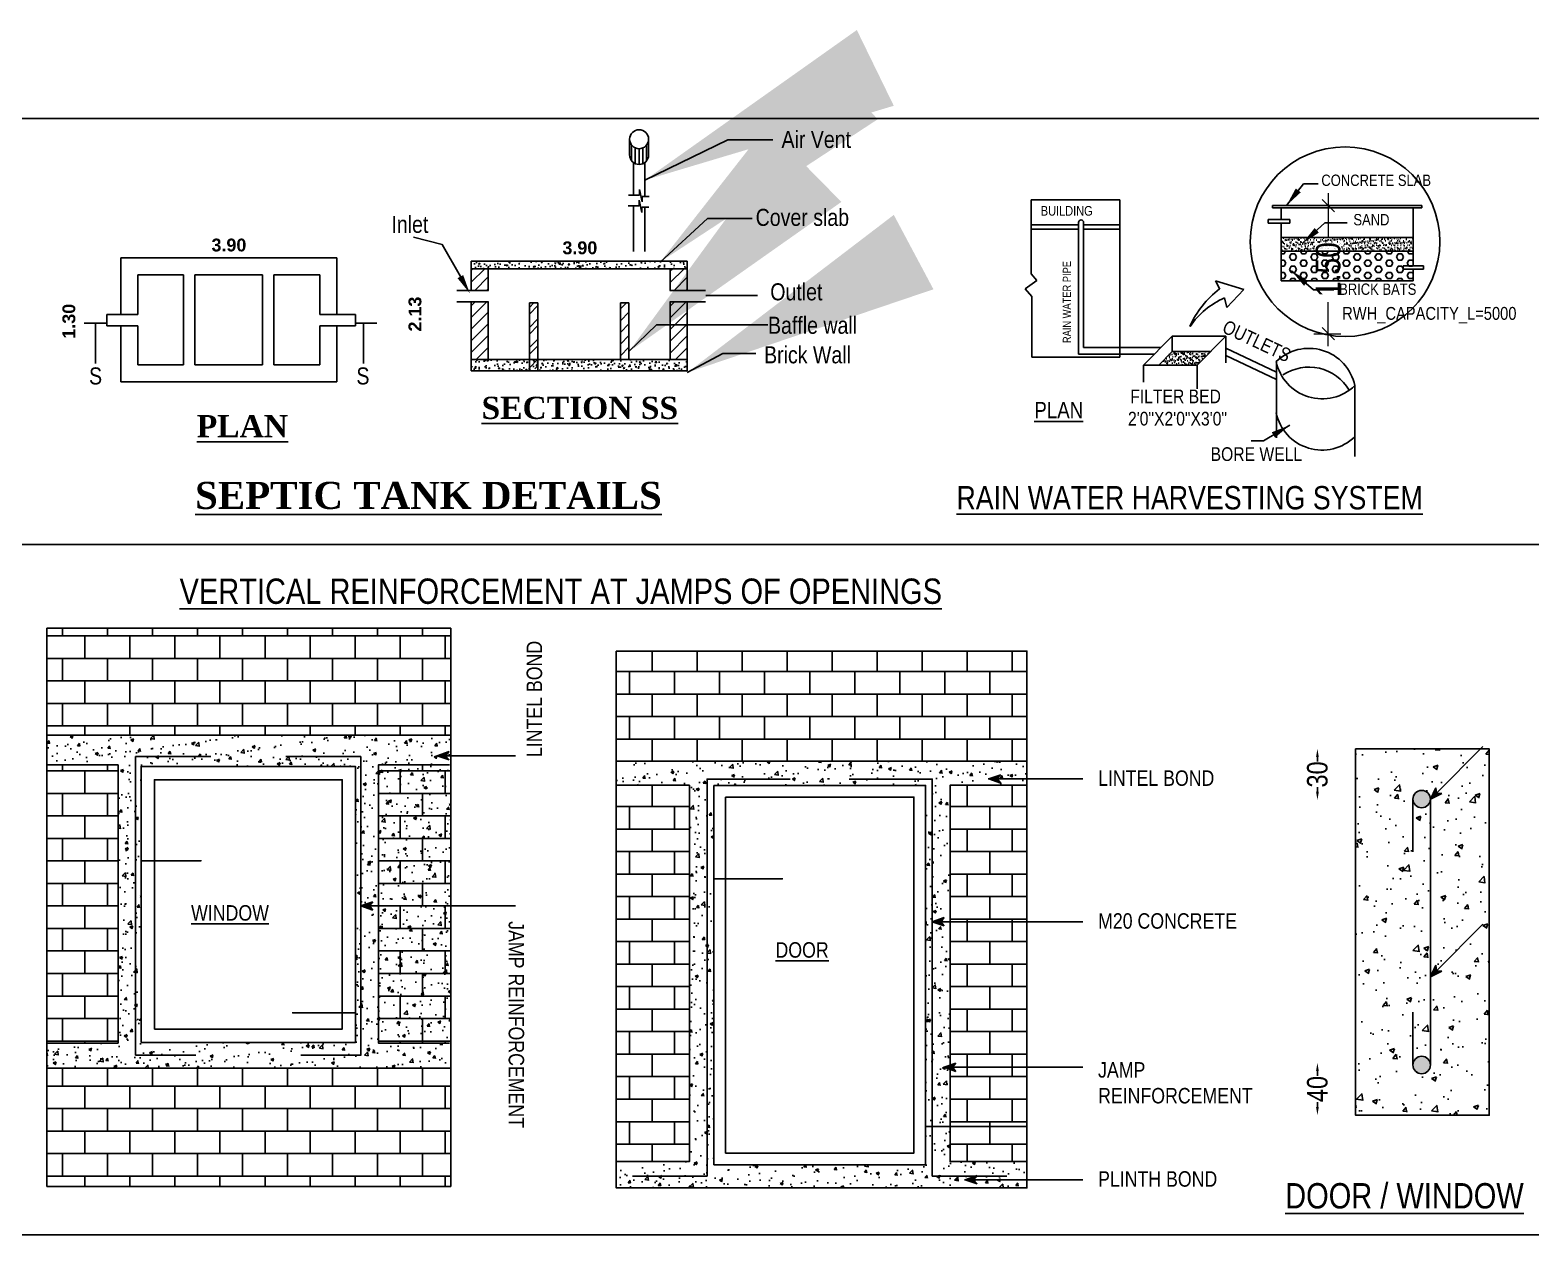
# Model space of a CAD drawing. Header units: metres. Extents: x 2865 to 2957, y -495 to -392.
# Drawn here: x 2927.67 to 2945.23, y -495.18 to -481.08 of the extents above; entities that cross this region are included whole.
import ezdxf

# ---------------------------------------------------------------- set-up
doc = ezdxf.new("R2010")
doc.units = ezdxf.units.M
doc.header["$LTSCALE"] = 12.7
doc.layers.get('Defpoints').update_dxf_attribs({"color": 140})
doc.layers.add('extra', color=7, linetype='Continuous')
doc.layers.add('RWH', color=7, linetype='Continuous')
doc.styles.add('Annotative', font='ARIALN.TTF')
doc.styles.add('Arial-Bold', font='arialbd.ttf')
doc.styles.get("Standard").update_dxf_attribs({"font": 'ARIALN.TTF'})
doc.dimstyles.new('BLD OUTER', dxfattribs={"dimscale": 0.096, "dimtxt": 3, "dimasz": 1.5, "dimexe": 1.524, "dimexo": 3.96875, "dimgap": 0.889, "dimtad": 0, "dimzin": 0, "dimdsep": 46, "dimtxsty": 'Annotative', "dimblk": 'OBLIQUE', "dimcen": 0, "dimdle": 1.5, "dimclrd": 256, "dimadec": 0, "dimazin": 0, "dimtfac": 1, "dimtofl": 0, "dimtmove": 0, "dimatfit": 3, "dimldrblk": 'OPEN', "dimfxl": 0, "dimtolj": 1, "dimtzin": 0, "dimlwd": 18, "dimlwe": 18, "dimarcsym": 0})
doc.dimstyles.new('Copy(3) of Standard', dxfattribs={"dimscale": 4, "dimtxt": 0.15, "dimasz": 0.18, "dimexe": 0.18, "dimexo": 0.0625, "dimgap": 0.09, "dimtad": 0, "dimdec": 1, "dimzin": 0, "dimdsep": 46, "dimtxsty": 'Arial-Bold', "dimcen": 0.09, "dimse1": 1, "dimse2": 1, "dimsd1": 1, "dimsd2": 1, "dimadec": 0, "dimazin": 0, "dimtfac": 1, "dimtdec": 1, "dimtofl": 0, "dimtmove": 0, "dimatfit": 3, "dimfxl": 0, "dimtolj": 1, "dimtzin": 0, "dimarcsym": 0})
doc.dimstyles.new('met', dxfattribs={"dimtxt": 9, "dimasz": 3, "dimexe": 3, "dimexo": 9, "dimgap": 9, "dimtad": 1, "dimdec": 0, "dimzin": 0, "dimdsep": 46, "dimlunit": 4, "dimtxsty": 'Standard', "dimblk": 'ARCHTICK', "dimcen": 0.09, "dimdle": 3, "dimclrd": 7, "dimadec": 0, "dimazin": 0, "dimtfac": 1, "dimtdec": 0, "dimtix": 1, "dimtofl": 0, "dimtmove": 0, "dimatfit": 2, "dimfxl": 0, "dimtolj": 1, "dimtzin": 0, "dimlwd": -1, "dimarcsym": 0})
doc.dimstyles.new('SITE INN', dxfattribs={"dimscale": 96, "dimtxt": 0.0025, "dimasz": 0.001, "dimexe": 0.06, "dimexo": 0.15, "dimgap": 0.0001, "dimtad": 0, "dimlfac": 2, "dimzin": 0, "dimdsep": 46, "dimtxsty": 'Standard', "dimcen": 0, "dimse1": 1, "dimse2": 1, "dimclrd": 31, "dimadec": 0, "dimazin": 0, "dimtfac": 1, "dimtofl": 0, "dimtmove": 0, "dimatfit": 3, "dimfxl": 0, "dimtolj": 1, "dimtzin": 0, "dimlwd": -1, "dimarcsym": 0})
doc.dimstyles.get("Standard").update_dxf_attribs({"dimscale": 0.001, "dimtxt": 4.572, "dimasz": 4.572, "dimexe": 4.572, "dimexo": 1.5875, "dimgap": 2.286, "dimtad": 0, "dimtih": 1, "dimtoh": 1, "dimdec": 4, "dimzin": 0, "dimdsep": 46, "dimtxsty": 'Standard', "dimcen": 2.286, "dimadec": 0, "dimazin": 0, "dimtfac": 1, "dimtdec": 4, "dimtofl": 0, "dimtmove": 0, "dimatfit": 3, "dimfxl": 0, "dimtolj": 1, "dimtzin": 0, "dimarcsym": 0})
doc.dimstyles.new('tmc', dxfattribs={"dimscale": 0.001, "dimtxt": 7.112, "dimasz": 3.81, "dimexe": 4.572, "dimexo": 15.24, "dimgap": 1.27, "dimtad": 1, "dimtoh": 1, "dimzin": 0, "dimdsep": 46, "dimtxsty": 'Annotative', "dimblk": 'OBLIQUE', "dimcen": 2.286, "dimdle": 2.032, "dimadec": 0, "dimazin": 0, "dimtfac": 1, "dimtofl": 0, "dimtmove": 0, "dimatfit": 3, "dimldrblk": 'ARCHTICK', "dimfxl": 0, "dimtolj": 1, "dimtzin": 0, "dimarcsym": 0})

# ---------------------------------------------------------------- blocks, each defined once
blk = doc.blocks.new('*D33')
at = {"color": 31, "ltscale": 100}
for p, q in [((2942.733, -489.591), (2942.733, -489.644)), ((2942.733, -489.997), (2942.733, -489.944))]:
    blk.add_line(p, q, dxfattribs=at)
for points in [[(2942.717, -489.591), (2942.749, -489.591), (2942.733, -489.495)], [(2942.717, -489.997), (2942.749, -489.997), (2942.733, -490.093)]]:
    blk.add_solid(points, dxfattribs=at)
at = {"layer": 'Defpoints', "color": 0, "ltscale": 100}
for p in [(2943.107, -489.495), (2942.733, -490.093), (2943.107, -490.093)]:
    blk.add_point(p, dxfattribs=at)
at = {"color": 0, "ltscale": 100, "insert": (2942.733, -489.794), "char_height": 0.24, "attachment_point": 5, "rotation": 90}
blk.add_mtext('\\A1;30', dxfattribs=at)
blk = doc.blocks.new('*D34')
at = {"color": 31, "ltscale": 100}
for p, q in [((2942.733, -493.265), (2942.733, -493.321)), ((2942.733, -493.686), (2942.733, -493.63))]:
    blk.add_line(p, q, dxfattribs=at)
for points in [[(2942.717, -493.265), (2942.749, -493.265), (2942.733, -493.169)], [(2942.717, -493.686), (2942.749, -493.686), (2942.733, -493.782)]]:
    blk.add_solid(points, dxfattribs=at)
at = {"layer": 'Defpoints', "color": 0, "ltscale": 100}
for p in [(2942.733, -493.169), (2943.107, -493.169), (2943.107, -493.782)]:
    blk.add_point(p, dxfattribs=at)
at = {"color": 0, "ltscale": 100, "insert": (2942.733, -493.475), "char_height": 0.24, "attachment_point": 5, "rotation": 90}
blk.add_mtext('\\A1;40', dxfattribs=at)
blk = doc.blocks.new('_Oblique')
at = {"color": 0, "linetype": 'ByBlock', "lineweight": -2}
blk.add_line((-0.5, -0.5), (0.5, 0.5), dxfattribs=at)
blk = doc.blocks.new('*D35')
at = {"color": 0, "lineweight": -2}
for p, q in [((2938.155, -493.912), (2939.337, -493.912)), ((2938.157, -493.904), (2938.157, -493.917)), ((2939.335, -493.904), (2939.335, -493.917))]:
    blk.add_line(p, q, dxfattribs=at)
at = {"layer": 'Defpoints', "color": 0}
for p in [(2938.157, -493.556), (2939.335, -493.556), (2939.335, -493.912)]:
    blk.add_point(p, dxfattribs=at)
at = {"color": 0, "lineweight": -2, "xscale": 0.00381, "yscale": 0.00381, "zscale": 0.00381, "rotation": 180}
blk.add_blockref('_Oblique', (2938.157, -493.912), dxfattribs=at)
at = {"color": 0, "lineweight": -2, "xscale": 0.00381, "yscale": 0.00381, "zscale": 0.00381}
blk.add_blockref('_Oblique', (2939.335, -493.912), dxfattribs=at)
at = {"color": 0, "insert": (2938.746, -493.907), "char_height": 0.00711, "attachment_point": 5, "style": 'Annotative'}
blk.add_mtext('\\A1;300', dxfattribs=at)
blk = doc.blocks.new('_ArchTick')
at = {"color": 0, "linetype": 'ByBlock', "const_width": 0.15}
blk.add_lwpolyline([(-0.5, -0.5), (0.5, 0.5)], dxfattribs=at)
blk = doc.blocks.new('*D36')
at = {"color": 0, "lineweight": -2}
for p, q in [((2935.671, -491.015), (2936.476, -491.015)), ((2935.674, -491.007), (2935.674, -491.019)), ((2936.474, -491.007), (2936.474, -491.019))]:
    blk.add_line(p, q, dxfattribs=at)
at = {"layer": 'Defpoints', "color": 0}
for p in [(2935.674, -490.679), (2936.474, -490.679), (2936.474, -491.015)]:
    blk.add_point(p, dxfattribs=at)
at = {"color": 0, "lineweight": -2, "xscale": 0.00381, "yscale": 0.00381, "zscale": 0.00381, "rotation": 180}
blk.add_blockref('_Oblique', (2935.674, -491.015), dxfattribs=at)
at = {"color": 0, "lineweight": -2, "xscale": 0.00381, "yscale": 0.00381, "zscale": 0.00381}
blk.add_blockref('_Oblique', (2936.474, -491.015), dxfattribs=at)
at = {"color": 0, "insert": (2936.074, -491.01), "char_height": 0.00711, "attachment_point": 5, "style": 'Annotative'}
blk.add_mtext('\\A1;300', dxfattribs=at)
blk = doc.blocks.new('*D37')
at = {"color": 0, "lineweight": -2}
for p, q in [((2928.972, -490.805), (2929.674, -490.805)), ((2928.974, -490.798), (2928.974, -490.81)), ((2929.672, -490.798), (2929.672, -490.81))]:
    blk.add_line(p, q, dxfattribs=at)
at = {"layer": 'Defpoints', "color": 0}
for p in [(2928.974, -490.46), (2929.672, -490.46), (2929.672, -490.805)]:
    blk.add_point(p, dxfattribs=at)
at = {"color": 0, "lineweight": -2, "xscale": 0.00381, "yscale": 0.00381, "zscale": 0.00381, "rotation": 180}
blk.add_blockref('_Oblique', (2928.974, -490.805), dxfattribs=at)
at = {"color": 0, "lineweight": -2, "xscale": 0.00381, "yscale": 0.00381, "zscale": 0.00381}
blk.add_blockref('_Oblique', (2929.672, -490.805), dxfattribs=at)
at = {"color": 0, "insert": (2929.323, -490.801), "char_height": 0.00711, "attachment_point": 5, "style": 'Annotative'}
blk.add_mtext('\\A1;300', dxfattribs=at)
blk = doc.blocks.new('*D38')
at = {"color": 0, "lineweight": -2}
for p, q in [((2931.483, -492.584), (2930.745, -492.584)), ((2930.747, -492.577), (2930.747, -492.589)), ((2931.481, -492.577), (2931.481, -492.589))]:
    blk.add_line(p, q, dxfattribs=at)
at = {"layer": 'Defpoints', "color": 0}
for p in [(2930.747, -492.27), (2931.481, -492.27), (2930.747, -492.584)]:
    blk.add_point(p, dxfattribs=at)
at = {"color": 0, "lineweight": -2, "xscale": 0.00381, "yscale": 0.00381, "zscale": 0.00381, "rotation": 180}
blk.add_blockref('_Oblique', (2930.747, -492.584), dxfattribs=at)
at = {"color": 0, "lineweight": -2, "xscale": 0.00381, "yscale": 0.00381, "zscale": 0.00381}
blk.add_blockref('_Oblique', (2931.481, -492.584), dxfattribs=at)
at = {"color": 0, "insert": (2931.114, -492.58), "char_height": 0.00711, "attachment_point": 5, "style": 'Annotative'}
blk.add_mtext('\\A1;300', dxfattribs=at)
blk = doc.blocks.new('*D23')
at = {"layer": 'Defpoints', "color": 0, "ltscale": 0.5}
for p in [(2932.63, -483.877), (2932.178, -484.938), (2932.63, -484.938)]:
    blk.add_point(p, dxfattribs=at)
at = {"layer": 'extra', "color": 0, "ltscale": 0.5, "insert": (2932.178, -484.407), "char_height": 0.15, "attachment_point": 5, "rotation": 90, "style": 'Arial-Bold'}
blk.add_mtext('\\A1;2.13', dxfattribs=at)
blk = doc.blocks.new('*D24')
at = {"layer": 'Defpoints', "color": 0, "ltscale": 0.5}
for p in [(2935.163, -483.633), (2933.034, -483.737), (2935.163, -483.797)]:
    blk.add_point(p, dxfattribs=at)
at = {"layer": 'extra', "color": 0, "ltscale": 0.5, "insert": (2934.106, -483.633), "char_height": 0.15, "attachment_point": 5, "style": 'Arial-Bold'}
blk.add_mtext('\\A1;3.90', dxfattribs=at)
blk = doc.blocks.new('*D25')
at = {"layer": 'Defpoints', "color": 0, "ltscale": 0.5}
for p in [(2928.942, -483.747), (2928.13, -485.2), (2928.942, -485.2)]:
    blk.add_point(p, dxfattribs=at)
at = {"layer": 'extra', "color": 0, "ltscale": 0.5, "insert": (2928.13, -484.491), "char_height": 0.15, "attachment_point": 5, "rotation": 90, "style": 'Arial-Bold'}
blk.add_mtext('\\A1;1.30', dxfattribs=at)
blk = doc.blocks.new('*D26')
at = {"layer": 'Defpoints', "color": 0, "ltscale": 0.5}
for p in [(2931.265, -483.6), (2928.737, -484.121), (2931.265, -484.121)]:
    blk.add_point(p, dxfattribs=at)
at = {"layer": 'extra', "color": 0, "ltscale": 0.5, "insert": (2930.001, -483.6), "char_height": 0.15, "attachment_point": 5, "style": 'Arial-Bold'}
blk.add_mtext('\\A1;3.90', dxfattribs=at)
blk = doc.blocks.new('*D85')
at = {"layer": 'Defpoints', "color": 0}
for p in [(2942.31, -483.137), (2942.31, -484.637), (2942.86, -484.637)]:
    blk.add_point(p, dxfattribs=at)
at = {"layer": 'RWH', "color": 0, "lineweight": 18}
for p, q in [((2942.691, -483.137), (2943.006, -483.137)), ((2942.691, -484.637), (2943.006, -484.637))]:
    blk.add_line(p, q, dxfattribs=at)
at = {"layer": 'RWH', "lineweight": 18}
for p, q in [((2942.86, -482.993), (2942.86, -483.507)), ((2942.86, -484.781), (2942.86, -484.268))]:
    blk.add_line(p, q, dxfattribs=at)
at = {"layer": 'RWH', "lineweight": 18, "xscale": 0.144, "yscale": 0.144, "zscale": 0.144}
for p, rotation in [((2942.86, -483.137), 90), ((2942.86, -484.637), 270)]:
    blk.add_blockref('_Oblique', p, dxfattribs=dict(at, rotation=rotation))
at = {"layer": 'RWH', "color": 0, "insert": (2942.86, -483.887), "char_height": 0.288, "attachment_point": 5, "rotation": 90, "style": 'Annotative'}
blk.add_mtext('\\A1;1.50', dxfattribs=at)
blk = doc.blocks.new('_Open')
at = {"color": 0, "linetype": 'ByBlock', "lineweight": -2}
for p, q in [((-1, 0.17), (0, 0)), ((-1, -0.17), (0, 0)), ((0, 0), (-1, 0))]:
    blk.add_line(p, q, dxfattribs=at)
blk = doc.blocks.new('A$C25293021')
h = blk.add_hatch()
h.set_pattern_fill('AR-SAND', scale=0.338084, style=0)
h.set_pattern_definition([(37.5, (-4.34407, 0.47536), (-0.021297, 0.651428), [0, -0.513887, 0, -0.574742, 0, -0.549386]), (7.5, (-4.3441, 0.4754), (0.59833, 0.95412), [0, -0.277229, 0, -0.463175, 0, -0.177494]), (327.5, (-4.7599, 0.47536), (1.05284, 0.001913), [0, -0.169042, 0, -0.60855, 0, -0.794497]), (317.5, (-4.7599, 0.4754), (1.01632, 0.29673), [0, -0.08452, 0, -0.39894, 0, -0.456413])])
h.paths.add_polyline_path([(5.508, 3.194), (5.508, 3.356), (3.944, 3.356), (3.944, 3.194)])
h = blk.add_hatch()
h.set_pattern_fill('AR-SAND', scale=0.027047, style=0)
h.set_pattern_definition([(37.5, (-4.34407, 0.47536), (-0.00170376, 0.05211422), [0, -0.04111098, 0, -0.04597939, 0, -0.04395089]), (7.5, (-4.34407, 0.47536), (0.0478666, 0.07632974), [0, -0.0221783, 0, -0.03705398, 0, -0.01419952]), (327.5, (-4.377337, 0.47536), (0.08422726, 0.00015306), [0, -0.01352335, 0, -0.04868406, 0, -0.06355974]), (317.5, (-4.37734, 0.47536), (0.0813058, 0.02373823), [0, -0.00676167, 0, -0.0319151, 0, -0.03651304])])
h.paths.add_polyline_path([(3.944, 3.356), (3.944, 3.194), (5.508, 3.194), (5.508, 3.356)])
h = blk.add_hatch()
h.set_pattern_fill('HEX', scale=0.338084, style=0)
h.set_pattern_definition([(0, (-4.34407, 0.47536), (0, 0.0731973), [0.0422605, -0.0845209]), (120, (-4.34407, 0.47536), (-0.0633907, -0.03659864), [0.0422605, -0.0845209]), (60, (-4.30181, 0.47536), (-0.0633907, 0.03659864), [0.0422605, -0.0845209])])
h.paths.add_polyline_path([(3.944, 3.194), (3.944, 2.845), (5.508, 2.845), (5.508, 3.194)])
h = blk.add_hatch()
h.set_pattern_fill('AR-SAND', scale=0.027047, style=0)
h.set_pattern_definition([(37.5, (-4.637474, 0.310906), (-0.00170376, 0.05211422), [0, -0.04111098, 0, -0.0459794, 0, -0.04395089]), (7.5, (-4.637474, 0.310906), (0.0478666, 0.07632974), [0, -0.0221783, 0, -0.03705398, 0, -0.01419952]), (327.5, (-4.67074, 0.310906), (0.08422726, 0.00015306), [0, -0.01352335, 0, -0.04868406, 0, -0.06355974]), (317.5, (-4.67074, 0.310906), (0.0813058, 0.0237382), [0, -0.00676167, 0, -0.0319151, 0, -0.03651304])])
h.paths.add_polyline_path([(2.653, 2.008), (2.495, 1.843), (2.946, 1.843), (3.109, 2.008)])
at = {"color": 7}
for p, q in [((0.979, 3.804), (0.979, 2.927)), ((0.979, 3.804), (2.031, 3.804)), ((2.031, 1.94), (2.031, 3.804)), ((3.944, 3.736), (3.841, 3.736)), ((3.841, 3.736), (3.841, 3.711)), ((3.944, 3.736), (5.508, 3.736)), ((5.508, 3.736), (5.611, 3.736)), ((5.611, 3.736), (5.611, 3.711)), ((3.944, 3.571), (3.79, 3.571)), ((3.79, 3.571), (3.79, 3.528)), ((3.841, 3.711), (5.611, 3.711)), ((3.944, 3.711), (3.944, 3.571)), ((3.944, 3.571), (4.047, 3.571)), ((4.047, 3.571), (4.047, 3.528)), ((5.508, 3.023), (5.508, 3.711)), ((1.543, 3.507), (0.979, 3.507)), ((1.543, 3.458), (0.979, 3.458)), ((1.543, 3.536), (1.543, 1.976)), ((1.602, 3.536), (1.602, 2.054)), ((2.031, 3.507), (1.602, 3.507)), ((2.031, 3.458), (1.602, 3.458)), ((3.79, 3.528), (3.944, 3.528)), ((3.944, 3.528), (3.944, 2.845)), ((4.047, 3.528), (3.944, 3.528)), ((3.944, 3.356), (5.508, 3.356)), ((3.944, 3.194), (5.508, 3.194)), ((1.049, 2.847), (0.909, 2.749)), ((0.979, 2.927), (1.049, 2.847)), ((5.388, 3.023), (5.388, 2.981)), ((5.491, 3.023), (5.388, 3.023)), ((5.388, 2.981), (5.491, 2.981)), ((5.491, 3.023), (5.628, 3.023)), ((5.628, 2.981), (5.491, 2.981)), ((5.508, 2.845), (5.508, 2.981)), ((5.628, 3.023), (5.628, 2.981)), ((0.909, 2.749), (0.989, 2.66)), ((3.164, 2.845), (3.502, 2.74)), ((3.215, 2.747), (3.164, 2.845)), ((3.502, 2.74), (3.3, 2.529)), ((3.944, 2.845), (5.508, 2.845)), ((0.989, 2.66), (0.989, 1.94)), ((3.272, 2.642), (3.3, 2.529)), ((2.312, 1.843), (2.653, 2.19)), ((2.653, 2.19), (2.653, 2.008)), ((2.653, 2.19), (3.288, 2.19)), ((2.946, 1.843), (3.288, 2.19)), ((3.288, 2.19), (3.288, 1.872)), ((1.543, 1.976), (2.443, 1.976)), ((1.602, 2.054), (2.519, 2.054)), ((2.495, 1.843), (2.653, 2.008)), ((2.653, 2.008), (3.104, 2.008)), ((3.288, 1.958), (3.886, 1.674)), ((0.989, 1.94), (2.031, 1.94)), ((2.312, 1.843), (2.312, 1.641)), ((2.312, 1.843), (2.946, 1.843)), ((2.946, 1.843), (2.946, 1.563)), ((3.886, 1.886), (3.886, 0.984)), ((4.815, 1.602), (4.815, 0.761))]:
    blk.add_line(p, q, dxfattribs=at)
at = {"color": 7, "ltscale": 0.25}
blk.add_line((3.288, 2.045), (3.886, 1.76), dxfattribs=at)
at = {"color": 7}
blk.add_circle((4.7, 3.308), 1.124, dxfattribs=at)
for centre, radius, start, end in [((1.572, 3.536), 0.0296, 0, 180), ((3.883, 1.854), 1.116, 126.8082, 156.1766), ((3.671, 1.743), 0.984, 113.9154, 145.2012), ((4.272, 1.489), 0.555, 11.7931, 134.2358), ((4.428, 2), 0.555, 191.7931, 314.2358), ((4.272, 1.266), 0.555, 30.5613, 123.6646), ((4.428, 1.393), 0.555, 191.7931, 314.2358)]:
    blk.add_arc(centre, radius, start, end, dxfattribs=at)
at = {"color": 7, "ltscale": 0.25}
for s, height, p in [('CONCRETE SLAB ', 0.13442, (4.419, 3.969)), ('BUILDING', 0.1136, (1.095, 3.617)), ('SAND', 0.1344, (4.799, 3.502)), ('BRICK BATS', 0.1344, (4.63, 2.678)), ('FILTER BED', 0.1623, (2.155, 1.393)), ('2\'0"X2\'0"X3\'0"', 0.16228, (2.128, 1.129)), ('BORE WELL', 0.1623, (3.107, 0.709))]:
    blk.add_text(s, height=height, dxfattribs=at).set_placement(p)
for s, height, rotation, p in [('RAIN WATER PIPE', 0.09617, 90, (1.452, 2.106)), ('OUTLETS', 0.1623, 334.7944, (3.232, 2.24))]:
    blk.add_text(s, height=height, rotation=rotation, dxfattribs=at).set_placement(p)
at = {"color": 7}
for s, height, p in [('%%UPLAN', 0.1939, (1.018, 1.215)), ('%%URAIN WATER HARVESTING SYSTEM', 0.27651, (0.096, 0.135))]:
    blk.add_text(s, height=height, dxfattribs=at).set_placement(p)
for points in [[(4.005, 3.736), (4.207, 3.995), (4.38, 3.995)], [(4.196, 3.289), (4.462, 3.531), (4.724, 3.531)], [(4.066, 2.964), (4.327, 2.737), (4.567, 2.737)], [(4.047, 1.134), (3.735, 0.947), (3.587, 0.947)]]:
    blk.add_leader(points, dimstyle='Standard', override={"dimscale": 0.05, "dimgap": 0.09, "dimtad": 0}, dxfattribs=at)

msp = doc.modelspace()

# ---------------------------------------------------------------- hatches: boundary and pattern name
h = msp.add_hatch()
h.set_pattern_fill('AR-B816', color=256, scale=0.032918, style=0)
h.set_pattern_definition([(0, (-2874.53936, 1282.57347), (0, 0.2633472), []), (90, (-2874.53936, 1282.57347), (-0.2633472, 0.2633472), [0.2633472, -0.2633472])])
h.paths.add_polyline_path([(2932.596, -489.3361), (2932.596, -488.0832), (2927.872, -488.0832), (2927.872, -489.3361)])
h.paths.add_polyline_path([(2928.7051, -489.6819), (2927.872, -489.6819), (2927.872, -492.938), (2928.7051, -492.938)])
h.paths.add_polyline_path([(2931.7495, -492.938), (2932.596, -492.938), (2932.596, -489.6819), (2931.7495, -489.6819)])
h.paths.add_polyline_path([(2932.596, -494.6148), (2932.596, -493.2302), (2927.872, -493.2302), (2927.872, -494.6148)])
h = msp.add_hatch()
h.set_pattern_fill('AR-B816', color=256, scale=0.032918, style=0)
h.set_pattern_definition([(0, (-2867.90523, 1274.51928), (0, 0.2633472), []), (90, (-2867.90523, 1274.51928), (-0.2633472, 0.2633472), [0.2633472, -0.2633472])])
h.paths.add_polyline_path([(2939.3351, -489.6374), (2939.3351, -488.3507), (2934.5322, -488.3507), (2934.5322, -489.6374)])
h.paths.add_polyline_path([(2935.3873, -489.9196), (2934.5322, -489.9196), (2934.5322, -494.3232), (2935.3873, -494.3232)])
h.paths.add_polyline_path([(2939.3351, -489.9196), (2938.4357, -489.9196), (2938.4357, -494.3232), (2939.3351, -494.3232)])
h = msp.add_hatch()
h.set_pattern_fill('AR-CONC', color=256, scale=0.049378, style=0)
h.set_pattern_definition([(50, (-2874.53936, 1282.57347), (0.354165864, -0.030985498), [0.0370332, -0.4073652]), (355, (-2874.53936, 1282.57347), (-0.068512079, 0.371414423), [0.02962656, -0.32589216]), (100.4514, (-2874.50985, 1282.5709), (0.285654048, 0.3404287), [0.031473376, -0.346207147]), (46.1842, (-2874.53936, 1282.67222), (0.526978016, -0.081729317), [0.0555498, -0.6110478]), (96.6356, (-2874.49545, 1282.6654), (0.46151401, 0.480996026), [0.047210066, -0.51931064]), (351.1842, (-2874.53936, 1282.6722), (0.461513637, 0.480996386), [0.04443984, -0.48883824]), (21, (-2874.48999, 1282.64753), (0.294738377, -0.198803545), [0.0370332, -0.4073652]), (326, (-2874.49, 1282.64753), (0.120143271, 0.358061689), [0.02962656, -0.32589216]), (71.4514, (-2874.46542, 1282.63097), (0.414881769, 0.159257819), [0.031473376, -0.346207147]), (37.5, (-2874.53936, 1282.57347), (0.0060042447, 0.1643749956), [0, -0.321941952, 0, -0.33082992, 0, -0.3271266]), (7.5, (-2874.53936, 1282.57347), (0.129897424, 0.1947510374), [0, -0.188622432, 0, -0.314535312, 0, -0.12467844]), (327.5, (-2874.64947, 1282.57347), (0.2635887072, -0.0111370543), [0, -0.123444, 0, -0.38514528, 0, -0.51105816]), (317.5, (-2874.69885, 1282.57347), (0.287963334, 0.049429438), [0, -0.1604772, 0, -0.255775968, 0, -0.36292536])])
h.paths.add_polyline_path([(2932.596, -489.3361), (2927.872, -489.3361), (2927.872, -489.6819), (2928.7051, -489.6819), (2928.7051, -492.938), (2927.872, -492.938), (2927.872, -493.2302), (2932.596, -493.2302)])
h.paths.add_polyline_path([(2931.4809, -492.9289), (2928.9737, -492.9289), (2928.9737, -489.7004), (2931.4809, -489.7004)], flags=16)
for points in [[(2932.5756, -489.6242), (2932.5345, -489.5755), (2932.5756, -489.5268), (2932.4357, -489.5755)], [(2939.0284, -489.8942), (2938.9872, -489.8456), (2939.0284, -489.7969), (2938.8885, -489.8456)], [(2944.1879, -490.018), (2944.1243, -490.0126), (2944.119, -489.9491), (2944.0545, -490.0825)], [(2931.6855, -491.3814), (2931.6443, -491.3328), (2931.6855, -491.2841), (2931.5456, -491.3328)], [(2938.368, -491.5658), (2938.3268, -491.5171), (2938.368, -491.4684), (2938.2281, -491.5171)], [(2944.1879, -492.0963), (2944.1243, -492.091), (2944.119, -492.0275), (2944.0545, -492.1608)], [(2938.5053, -493.2696), (2938.4642, -493.2209), (2938.5053, -493.1723), (2938.3654, -493.2209)], [(2938.7518, -494.5847), (2938.7106, -494.536), (2938.7518, -494.4873), (2938.6119, -494.536)]]:
    msp.add_hatch(color=256).paths.add_polyline_path(points)
h = msp.add_hatch()
h.set_pattern_fill('AR-CONC', color=256, scale=0.049378, style=0)
h.set_pattern_definition([(50, (-2867.90523, 1274.51928), (0.354165864, -0.030985498), [0.0370332, -0.4073652]), (355, (-2867.90523, 1274.51928), (-0.068512079, 0.371414423), [0.02962656, -0.32589216]), (100.4514, (-2867.8757, 1274.5167), (0.285654048, 0.3404287), [0.031473376, -0.346207147]), (46.1842, (-2867.90523, 1274.61803), (0.526978016, -0.081729317), [0.0555498, -0.6110478]), (96.6356, (-2867.8613, 1274.6112), (0.46151401, 0.480996026), [0.047210066, -0.51931064]), (351.1842, (-2867.9052, 1274.61803), (0.461513637, 0.480996386), [0.04443984, -0.48883824]), (21, (-2867.85585, 1274.59334), (0.294738377, -0.198803545), [0.0370332, -0.4073652]), (326, (-2867.85585, 1274.59334), (0.120143271, 0.358061689), [0.02962656, -0.32589216]), (71.4514, (-2867.8313, 1274.57677), (0.414881769, 0.159257819), [0.031473376, -0.346207147]), (37.5, (-2867.90523, 1274.51928), (0.0060042447, 0.1643749956), [0, -0.321941952, 0, -0.33082992, 0, -0.3271266]), (7.5, (-2867.90523, 1274.51928), (0.129897424, 0.1947510374), [0, -0.188622432, 0, -0.314535312, 0, -0.12467844]), (327.5, (-2868.01534, 1274.51928), (0.2635887072, -0.0111370543), [0, -0.123444, 0, -0.38514528, 0, -0.51105816]), (317.5, (-2868.06472, 1274.51928), (0.287963334, 0.049429438), [0, -0.1604772, 0, -0.255775968, 0, -0.36292536])])
h.paths.add_polyline_path([(2935.3873, -494.3232), (2934.5322, -494.3232), (2934.5322, -494.633), (2939.3351, -494.633), (2939.3351, -494.3232), (2938.4357, -494.3232), (2938.4357, -489.9196), (2939.3351, -489.9196), (2939.3351, -489.6374), (2934.5322, -489.6374), (2934.5322, -489.9196), (2935.3873, -489.9196)])
h.paths.add_polyline_path([(2935.6735, -489.9216), (2938.1495, -489.9216), (2938.1495, -494.3607), (2935.6735, -494.3607)], flags=16)
h = msp.add_hatch()
h.set_pattern_fill('AR-CONC', color=256, scale=0.082296, style=0)
h.set_pattern_definition([(50, (-2868.8448, 1277.93533), (0.59027644, -0.051642497), [0.061722, -0.678942]), (355, (-2868.8448, 1277.93533), (-0.1141868, 0.61902404), [0.0493776, -0.5431536]), (100.4514, (-2868.7956, 1277.93103), (0.47609008, 0.567381166), [0.052455627, -0.57701191]), (46.1842, (-2868.8448, 1278.0999), (0.87829669, -0.13621553), [0.092583, -1.018413]), (96.6356, (-2868.7716, 1278.0886), (0.76919002, 0.80166004), [0.07868344, -0.86551773]), (351.1842, (-2868.8448, 1278.0999), (0.7691894, 0.80166064), [0.0740664, -0.8147304]), (21, (-2868.7625, 1278.0588), (0.491230628, -0.331339242), [0.061722, -0.678942]), (326, (-2868.7625, 1278.0588), (0.200238786, 0.59676948), [0.0493776, -0.5431536]), (71.4514, (-2868.7216, 1278.03117), (0.691469614, 0.2654297), [0.052455627, -0.57701191]), (37.5, (-2868.8448, 1277.93533), (0.0100070745, 0.273958326), [0, -0.53656992, 0, -0.5513832, 0, -0.545211]), (7.5, (-2868.8448, 1277.93533), (0.216495707, 0.324585062), [0, -0.31437072, 0, -0.52422552, 0, -0.2077974]), (327.5, (-2869.02833, 1277.93533), (0.439314512, -0.018561757), [0, -0.20574, 0, -0.6419088, 0, -0.8517636]), (317.5, (-2869.11063, 1277.93533), (0.47993889, 0.082382396), [0, -0.267462, 0, -0.42629328, 0, -0.6048756])])
h.paths.add_polyline_path([(2944.0545, -490.0825, -1), (2943.8508, -490.0825, -1), (2944.0545, -490.0825), (2944.119, -489.9491), (2944.1243, -490.0126), (2944.6424, -489.4945), (2943.1802, -489.4945), (2943.1802, -493.7818), (2944.7429, -493.7818), (2944.7429, -491.5459), (2944.6694, -491.5459), (2944.1243, -492.091), (2944.1879, -492.0963), (2944.0545, -492.1608), (2944.0545, -493.1938, -1), (2943.8508, -493.1938, -1), (2944.0545, -493.1938)])
h.paths.add_polyline_path([(2944.7429, -489.4945), (2944.6424, -489.4945), (2944.1243, -490.0126), (2944.1879, -490.018), (2944.0545, -490.0825), (2944.0545, -492.1608), (2944.119, -492.0275), (2944.1243, -492.091), (2944.6694, -491.5459), (2944.7429, -491.5459)])
h = msp.add_hatch(color=256)
edge = h.paths.add_edge_path()
edge.add_arc((2943.9526, -493.1938), 0.1019, 0, 360)
edge = h.paths.add_edge_path()
edge.add_arc((2943.9526, -490.0825), 0.1019, 0, 360)
at = {"layer": 'extra', "ltscale": 0.25}
h = msp.add_hatch(dxfattribs=at)
h.set_pattern_fill('AR-CONC', color=256, scale=0.022174, style=0)
h.set_pattern_definition([(50, (2928.14122, -494.64255), (0.1590461, -0.0139147), [0.0166306, -0.1829365]), (355, (2928.14122, -494.64255), (-0.0307669, 0.166792), [0.0133045, -0.1463492]), (100.4514, (2928.15448, -494.6437), (0.1282793, 0.1528771), [0.0141338, -0.155472]), (46.1842, (2928.14122, -494.5982), (0.2366513, -0.0367024), [0.024946, -0.2744047]), (96.6356, (2928.16095, -494.60126), (0.207253, 0.216002), [0.0212007, -0.233208]), (351.1842, (2928.14122, -494.5982), (0.207253, 0.216002), [0.0199567, -0.2195238]), (21, (2928.1634, -494.60929), (0.1323589, -0.0892772), [0.0166306, -0.1829365]), (326, (2928.1634, -494.60929), (0.053953, 0.1607956), [0.0133045, -0.1463492]), (71.4514, (2928.17443, -494.61673), (0.186312, 0.0715183), [0.0141338, -0.155472]), (37.5, (2928.141224, -494.642547), (0.00269634, 0.07381627), [0, -0.14457524, 0, -0.1485666, 0, -0.1469035]), (7.5, (2928.141224, -494.64255), (0.05833335, 0.0874573), [0, -0.0847051, 0, -0.1412491, 0, -0.05598965]), (327.5, (2928.091776, -494.642547), (0.1183704, -0.00500134), [0, -0.0554353, 0, -0.1729581, 0, -0.2295021]), (317.5, (2928.0696, -494.64255), (0.1293164, 0.0221974), [0, -0.0720659, 0, -0.1148619, 0, -0.1629798])])
h.paths.add_polyline_path([(2935.1625, -483.8767), (2935.3621, -483.8767), (2935.3621, -483.788), (2932.8343, -483.788), (2932.8343, -483.8767), (2933.0338, -483.8767)])
at = {"layer": 'extra', "ltscale": 0.5}
h = msp.add_hatch(dxfattribs=at)
h.set_pattern_fill('ANSI31', color=256, scale=0.776094, style=0)
h.set_pattern_definition([(45, (2975.38101, -445.74161), (-0.06859768, 0.06859768), [])])
h.paths.add_polyline_path([(2932.8343, -484.9377), (2933.0338, -484.9377), (2933.0338, -484.2639), (2932.8343, -484.2639)])
h.paths.add_polyline_path([(2932.8343, -484.1309), (2933.0338, -484.1309), (2933.0338, -483.8767), (2932.8343, -483.8767)])
h.paths.add_polyline_path([(2935.3621, -483.8767), (2935.1625, -483.8767), (2935.1625, -484.1309), (2935.3621, -484.1309)])
h.paths.add_polyline_path([(2935.1625, -484.9377), (2935.3621, -484.9377), (2935.3621, -484.2639), (2935.1625, -484.2639)])
h.paths.add_polyline_path([(2934.6803, -484.2758), (2934.5805, -484.2758), (2934.5805, -484.9377), (2934.6803, -484.9377)])
at = {"layer": 'extra', "ltscale": 0.25}
h = msp.add_hatch(dxfattribs=at)
h.set_pattern_fill('ANSI32', color=256, scale=0.443482, style=0)
h.set_pattern_definition([(45, (2928.14122, -494.64255), (-0.117596, 0.117596), []), (45, (2928.21962, -494.64255), (-0.117596, 0.117596), [])])
h.paths.add_polyline_path([(2933.6159, -484.2758), (2933.5161, -484.2758), (2933.5161, -485.0485), (2933.6159, -485.0485)])
h = msp.add_hatch(dxfattribs=at)
h.set_pattern_fill('AR-CONC', color=256, scale=0.022174, style=0)
h.set_pattern_definition([(50, (2928.14122, -494.13254), (0.1590461, -0.0139147), [0.0166306, -0.1829365]), (355, (2928.14122, -494.13254), (-0.0307669, 0.166792), [0.0133045, -0.1463492]), (100.4514, (2928.15448, -494.1337), (0.1282793, 0.1528771), [0.0141338, -0.155472]), (46.1842, (2928.14122, -494.0882), (0.2366513, -0.0367024), [0.024946, -0.2744047]), (96.6356, (2928.16095, -494.09125), (0.207253, 0.216002), [0.0212007, -0.233208]), (351.1842, (2928.14122, -494.0882), (0.207253, 0.216002), [0.0199567, -0.219524]), (21, (2928.1634, -494.09928), (0.1323589, -0.0892772), [0.0166306, -0.1829365]), (326, (2928.1634, -494.09928), (0.053953, 0.1607956), [0.0133045, -0.1463492]), (71.4514, (2928.17443, -494.10672), (0.186312, 0.0715183), [0.0141338, -0.155472]), (37.5, (2928.141224, -494.13254), (0.00269634, 0.07381627), [0, -0.14457524, 0, -0.1485666, 0, -0.1469035]), (7.5, (2928.141224, -494.13254), (0.05833335, 0.0874573), [0, -0.0847051, 0, -0.1412491, 0, -0.05598965]), (327.5, (2928.091776, -494.13254), (0.1183704, -0.00500134), [0, -0.0554353, 0, -0.1729581, 0, -0.2295021]), (317.5, (2928.0696, -494.13254), (0.1293164, 0.0221974), [0, -0.0720659, 0, -0.1148619, 0, -0.1629798])])
h.paths.add_polyline_path([(2933.0338, -484.9377), (2932.8343, -484.9377), (2932.8343, -485.0707), (2935.3621, -485.0707), (2935.3621, -484.9377), (2935.1625, -484.9377)])

# ---------------------------------------------------------------- linework, layer by layer
for p, q in [((2927.872, -489.3361), (2932.596, -489.3361)), ((2944.6694, -489.4676), (2944.1243, -490.0126)), ((2929.7881, -489.5852), (2928.909, -489.5852)), ((2928.909, -489.5852), (2928.909, -493.0803)), ((2930.6664, -489.5852), (2931.5456, -489.5852)), ((2931.5456, -489.5852), (2931.5456, -493.0803)), ((2932.5756, -489.5268), (2932.4357, -489.5755)), ((2932.4357, -489.5755), (2932.5756, -489.6242)), ((2932.5345, -489.5755), (2932.5756, -489.5268)), ((2933.3546, -489.5755), (2932.5345, -489.5755)), ((2932.5756, -489.6242), (2932.5345, -489.5755)), ((2934.5322, -489.6374), (2939.3351, -489.6374)), ((2939.0284, -489.7969), (2938.8885, -489.8456)), ((2938.9872, -489.8456), (2939.0284, -489.7969)), ((2938.8885, -489.8456), (2939.0284, -489.8942)), ((2939.9888, -489.8456), (2938.9872, -489.8456)), ((2939.0284, -489.8942), (2938.9872, -489.8456)), ((2944.119, -489.9491), (2944.0545, -490.0825)), ((2944.1243, -490.0126), (2944.119, -489.9491)), ((2943.8508, -490.0825), (2943.8508, -490.6988)), ((2944.0545, -490.0825), (2944.1879, -490.018)), ((2944.0545, -490.0825), (2944.0545, -493.1938)), ((2944.1879, -490.018), (2944.1243, -490.0126)), ((2931.6855, -491.2841), (2931.5456, -491.3328)), ((2931.5456, -491.3328), (2931.6855, -491.3814)), ((2931.6443, -491.3328), (2931.6855, -491.2841)), ((2933.3546, -491.3328), (2931.6443, -491.3328)), ((2931.6855, -491.3814), (2931.6443, -491.3328)), ((2938.368, -491.4684), (2938.2281, -491.5171)), ((2938.2281, -491.5171), (2938.368, -491.5658)), ((2938.3268, -491.5171), (2938.368, -491.4684)), ((2939.9888, -491.5171), (2938.3268, -491.5171)), ((2938.368, -491.5658), (2938.3268, -491.5171)), ((2944.6694, -491.5459), (2944.1243, -492.091)), ((2944.119, -492.0275), (2944.0545, -492.1608)), ((2944.0545, -492.1608), (2944.1879, -492.0963)), ((2944.1243, -492.091), (2944.119, -492.0275)), ((2944.1879, -492.0963), (2944.1243, -492.091)), ((2943.8508, -493.1938), (2943.8508, -492.5775)), ((2928.909, -493.0803), (2929.6141, -493.0803)), ((2931.5456, -493.0803), (2930.8405, -493.0803)), ((2927.872, -493.2302), (2932.596, -493.2302)), ((2938.5053, -493.1723), (2938.3654, -493.2209)), ((2938.3654, -493.2209), (2938.5053, -493.2696)), ((2938.4642, -493.2209), (2938.5053, -493.1723)), ((2939.9888, -493.2209), (2938.4642, -493.2209)), ((2938.5053, -493.2696), (2938.4642, -493.2209)), ((2938.7518, -494.4873), (2938.6119, -494.536)), ((2938.6119, -494.536), (2938.7518, -494.5847)), ((2938.7106, -494.536), (2938.7518, -494.4873)), ((2939.9888, -494.536), (2938.7106, -494.536)), ((2938.7518, -494.5847), (2938.7106, -494.536))]:
    msp.add_line(p, q)
for points in [[(2954.1369, -487.1042), (2954.1369, -495.183), (2891.2671, -495.183), (2891.2671, -482.1172), (2945.8281, -482.1172)], [(2927.4495, -487.1042), (2954.1369, -487.1042)], [(2927.872, -489.6819), (2928.7051, -489.6819), (2928.7051, -492.938), (2927.872, -492.938)], [(2932.5825, -489.6819), (2931.7495, -489.6819), (2931.7495, -492.938), (2932.5825, -492.938)], [(2934.5322, -489.9196), (2935.3873, -489.9196), (2935.3873, -494.3232), (2934.5322, -494.3232)], [(2936.5673, -489.849), (2935.5949, -489.849), (2935.5949, -494.4928), (2934.7219, -494.4928)], [(2937.2557, -489.849), (2938.2281, -489.849), (2938.2281, -494.4928), (2939.1011, -494.4928)], [(2939.3351, -489.9196), (2938.4357, -489.9196), (2938.4357, -494.3232), (2939.3351, -494.3232)]]:
    msp.add_lwpolyline(points)
for points in [[(2927.872, -488.0832), (2932.596, -488.0832), (2932.596, -494.6148), (2927.872, -494.6148)], [(2934.5322, -488.3507), (2939.3351, -488.3507), (2939.3351, -494.633), (2934.5322, -494.633)], [(2943.1802, -489.4945), (2944.7429, -489.4945), (2944.7429, -493.7818), (2943.1802, -493.7818)], [(2928.9737, -492.9289), (2931.4809, -492.9289), (2931.4809, -489.7004), (2928.9737, -489.7004)], [(2929.1289, -492.7737), (2931.3257, -492.7737), (2931.3257, -489.8556), (2929.1289, -489.8556)], [(2935.6735, -489.9216), (2938.1495, -489.9216), (2938.1495, -494.3607), (2935.6735, -494.3607)], [(2935.8099, -490.0579), (2938.0131, -490.0579), (2938.0131, -494.2244), (2935.8099, -494.2244)]]:
    msp.add_lwpolyline(points, close=True)
for centre in [(2943.9526, -490.0825), (2943.9526, -493.1938)]:
    msp.add_circle(centre, 0.1019)
for p, q in [((2934.6877, -482.5452), (2934.6877, -482.3611)), ((2934.7099, -482.4276), (2934.7099, -482.6118)), ((2934.8873, -482.4276), (2934.8873, -482.6118)), ((2934.9094, -482.5452), (2934.9094, -482.3611)), ((2934.7542, -482.4627), (2934.7542, -482.6468)), ((2934.7986, -482.472), (2934.7986, -482.6561)), ((2934.8429, -482.4627), (2934.8429, -482.6468)), ((2934.732, -483.02), (2934.732, -482.6339)), ((2934.8651, -483.0357), (2934.8651, -482.6339)), ((2934.8023, -482.9504), (2934.8338, -483.0938)), ((2934.8023, -483.0172), (2934.8023, -482.9504)), ((2934.6722, -483.1401), (2934.798, -483.1401)), ((2934.6765, -483.0172), (2934.8023, -483.0172)), ((2934.732, -483.6755), (2934.732, -483.1401)), ((2934.798, -483.0734), (2934.8295, -483.2167)), ((2934.798, -483.1401), (2934.798, -483.0734)), ((2934.8338, -483.0938), (2934.8338, -483.0329)), ((2934.8338, -483.0329), (2934.9183, -483.0329)), ((2934.8295, -483.2167), (2934.8295, -483.1558)), ((2934.8295, -483.1558), (2934.914, -483.1558)), ((2934.8651, -483.6755), (2934.8651, -483.1558)), ((2928.737, -483.7472), (2928.737, -484.412)), ((2931.2648, -483.7472), (2928.737, -483.7472)), ((2931.2648, -484.412), (2931.2648, -483.7472)), ((2932.8343, -483.788), (2932.8343, -484.1309)), ((2932.8343, -483.788), (2935.3621, -483.788)), ((2935.3621, -484.1309), (2935.3621, -483.788)), ((2928.9365, -483.9468), (2928.9365, -484.412)), ((2929.4687, -483.9468), (2928.9365, -483.9468)), ((2929.4687, -483.9468), (2929.4687, -485.0005)), ((2929.6017, -483.9468), (2929.6017, -485.0005)), ((2930.3932, -483.9468), (2929.6017, -483.9468)), ((2930.3932, -485.0005), (2930.3932, -483.9468)), ((2930.5262, -485.0005), (2930.5262, -483.9468)), ((2931.0652, -483.9468), (2930.5262, -483.9468)), ((2931.0652, -484.412), (2931.0652, -483.9468)), ((2933.0338, -483.8767), (2932.8343, -483.8767)), ((2933.0338, -483.8767), (2933.0338, -484.1309)), ((2933.0338, -483.8767), (2935.1625, -483.8767)), ((2935.1625, -484.1309), (2935.1625, -483.8767)), ((2935.1625, -483.8767), (2935.3621, -483.8767)), ((2932.6662, -484.1309), (2933.0371, -484.1309)), ((2935.1585, -484.1309), (2935.5739, -484.1309)), ((2932.6662, -484.2639), (2933.0371, -484.2639)), ((2932.8343, -484.2639), (2932.8343, -485.0707)), ((2933.0338, -484.2639), (2933.0338, -484.9377)), ((2933.5161, -485.0707), (2933.5161, -484.2758)), ((2933.5161, -484.2758), (2933.6159, -484.2758)), ((2933.6159, -485.0707), (2933.6159, -484.2758)), ((2934.5805, -484.9377), (2934.5805, -484.2758)), ((2934.5805, -484.2758), (2934.6803, -484.2758)), ((2934.6803, -484.9377), (2934.6803, -484.2758)), ((2935.1585, -484.2639), (2935.5739, -484.2639)), ((2935.1625, -484.9377), (2935.1625, -484.2639)), ((2935.3621, -485.0707), (2935.3621, -484.2639)), ((2928.3075, -484.5149), (2928.5729, -484.5149)), ((2928.5729, -484.412), (2928.9365, -484.412)), ((2928.5729, -484.412), (2928.5729, -484.545)), ((2928.5729, -484.545), (2928.9365, -484.545)), ((2928.737, -484.545), (2928.737, -485.2001)), ((2928.9365, -484.545), (2928.9365, -485.0005)), ((2931.0652, -484.412), (2931.4806, -484.412)), ((2931.0652, -485.0005), (2931.0652, -484.545)), ((2931.0652, -484.545), (2931.4806, -484.545)), ((2931.2648, -485.2001), (2931.2648, -484.545)), ((2931.4806, -484.412), (2931.4806, -484.545)), ((2931.4806, -484.5149), (2931.7308, -484.5149)), ((2928.9365, -485.0005), (2929.4687, -485.0005)), ((2929.6017, -485.0005), (2930.3932, -485.0005)), ((2930.5262, -485.0005), (2931.0652, -485.0005)), ((2933.0338, -484.9377), (2932.8343, -484.9377)), ((2932.8343, -485.0707), (2935.3621, -485.0707)), ((2933.0338, -484.9377), (2935.1625, -484.9377)), ((2933.5161, -485.0707), (2933.6159, -485.0707)), ((2935.1625, -484.9377), (2935.3621, -484.9377)), ((2928.737, -485.2001), (2931.2648, -485.2001))]:
    msp.add_line(p, q, dxfattribs=at)
msp.add_lwpolyline([(2932.7081, -483.9685), (2932.4964, -483.5941), (2932.1611, -483.5053)], dxfattribs=at)
for centre, start, end in [((2934.7986, -482.3611), 0, 180), ((2934.7986, -482.3611), 180, 0), ((2934.7986, -482.5452), 180, 0)]:
    msp.add_arc(centre, 0.1109, start, end, dxfattribs=at)
msp.add_solid([(2932.7409, -483.9499), (2932.8192, -484.1649), (2932.6754, -483.987)], dxfattribs=at)

# ---------------------------------------------------------------- block references
at = {"xscale": 0.987109375, "yscale": 0.987109375, "zscale": 0.987109375}
msp.add_blockref('A$C25293021', (2938.4166, -486.8255), dxfattribs=at)

# ---------------------------------------------------------------- texts
at = {"insert": (2933.8828, -487.5014), "char_height": 0.296266, "width": 29.613187, "attachment_point": 2, "line_spacing_factor": 1.5}
msp.add_mtext('{\\LVERTICAL REINFORCEMENT AT JAMPS OF OPENINGS}', dxfattribs=at)
at = {"char_height": 0.181051, "width": 5.594071, "attachment_point": 1}
for s, insert, rotation in [('LINTEL BOND', (2933.483, -489.5903), 90), ('JAMP REINFORCEMENT', (2933.4538, -491.5114), 270)]:
    msp.add_mtext(s, dxfattribs=dict(at, insert=insert, rotation=rotation))
at = {"attachment_point": 1}
for s, insert, char_height, width in [('LINTEL BOND', (2940.1674, -489.7464), 0.181051, 5.594071), ('{\\LWINDOW}', (2929.5588, -491.3234), 0.18105, 3.351505), ('M20 CONCRETE', (2940.1674, -491.4179), 0.181051, 5.594071), ('{\\LDOOR}', (2936.3941, -491.757), 0.18105, 3.351505), ('JAMP REINFORCEMENT', (2940.1674, -493.1605), 0.181051, 1.293316), ('PLINTH BOND', (2940.1674, -494.4369), 0.181051, 5.594071), ('{\\LDOOR / WINDOW}', (2942.3559, -494.576), 0.296266, 13.962545)]:
    msp.add_mtext(s, dxfattribs=dict(at, insert=insert, char_height=char_height, width=width))
at = {"layer": 'extra', "ltscale": 0.25, "attachment_point": 1}
for s, insert, char_height in [('Air Vent', (2936.4646, -482.2634), 0.19957), ('Cover slab', (2936.1624, -483.1756), 0.19957), ('Baffle wall', (2936.3069, -484.4381), 0.199567), ('Brick Wall', (2936.2607, -484.7838), 0.19957)]:
    msp.add_mtext(s, dxfattribs=dict(at, insert=insert, char_height=char_height))
for s, insert, char_height, width in [('Inlet', (2931.9016, -483.2574), 0.19957, 1.175228), ('Outlet', (2936.3331, -484.0468), 0.19957, 1.419144), ('S', (2928.3652, -485.0309), 0.1996, 0.510005), ('S', (2931.4924, -485.0309), 0.1996, 0.510005), ('{\\fTimes New Roman|b1|i0|c0|p18;\\LSECTION SS}', (2932.9559, -485.3743), 0.259596, 4.896635), ('{\\fTimes New Roman|b1|i0|c0|p18;\\LPLAN}', (2929.6248, -485.5886), 0.259596, 4.896635)]:
    msp.add_mtext(s, dxfattribs=dict(at, insert=insert, char_height=char_height, width=width))
at = {"layer": 'extra', "ltscale": 0.5, "insert": (2929.6047, -486.37), "char_height": 0.317284, "width": 17.229511, "attachment_point": 1}
msp.add_mtext('{\\fTimes New Roman|b1|i0|c0|p18;\\LSEPTIC TANK DETAILS}', dxfattribs=at)
at = {"layer": 'RWH', "color": 130, "insert": (2944.0419, -484.4205), "char_height": 0.15, "width": 1.093793, "attachment_point": 5, "style": 'Annotative'}
msp.add_mtext('RWH_CAPACITY_L=5000', dxfattribs=at)

# ---------------------------------------------------------------- dimensions: what is measured, and where the dimension line sits
at = {"ltscale": 100}
for p1, p2, distance, text, picture, middle in [((2943.1069, -489.4945), (2943.1069, -490.0933), -0.3736, '30', '*D33', (2942.7333, -489.7939)), ((2943.1069, -493.7818), (2943.1069, -493.1692), 0.3736, '40', '*D34', (2942.7333, -493.4755))]:
    dim = msp.add_aligned_dim(p1=p1, p2=p2, distance=distance, text=text, dimstyle='SITE INN', override={"dimtmove": 2}, dxfattribs=at)
    dim.commit()
    dim.dimension.update_dxf_attribs({"geometry": picture, "text_midpoint": middle})
for p1, p2, distance, picture, middle in [((2928.9737, -490.4596), (2929.6716, -490.4596), -0.3458, '*D37', (2929.3226, -490.8005)), ((2935.6735, -490.6792), (2936.4742, -490.6792), -0.3353, '*D36', (2936.0739, -491.0096)), ((2931.4809, -492.2697), (2930.7471, -492.2697), 0.3148, '*D38', (2931.114, -492.5796)), ((2938.1572, -493.5558), (2939.3351, -493.5558), -0.3563, '*D35', (2938.7462, -493.9072))]:
    dim = msp.add_aligned_dim(p1=p1, p2=p2, distance=distance, text='300', dimstyle='tmc')
    dim.commit()
    dim.dimension.update_dxf_attribs({"geometry": picture, "text_midpoint": middle})
at = {"layer": 'extra', "ltscale": 0.5}
for base, p1, p2, picture, middle in [((2931.2648, -483.5999), (2928.737, -484.1213), (2931.2648, -484.1213), '*D26', (2930.0009, -483.5999)), ((2935.1625, -483.6329), (2933.0338, -483.7372), (2935.1625, -483.7971), '*D24', (2934.1061, -483.6329))]:
    dim = msp.add_linear_dim(base=base, p1=p1, p2=p2, text='3.90', dimstyle='Copy(3) of Standard', override={"dimscale": 1}, dxfattribs=at)
    dim.commit()
    dim.dimension.update_dxf_attribs({"geometry": picture, "text_midpoint": middle, "dimtype": 160})
for base, p1, p2, text, picture, middle in [((2928.1301, -485.2001), (2928.9425, -483.7472), (2928.9425, -485.2001), '1.30', '*D25', (2928.1301, -484.4906)), ((2932.178, -484.9377), (2932.6298, -483.8767), (2932.6298, -484.9377), '2.13', '*D23', (2932.178, -484.4072))]:
    dim = msp.add_linear_dim(base=base, p1=p1, p2=p2, angle=90, text=text, dimstyle='Copy(3) of Standard', override={"dimscale": 1}, dxfattribs=at)
    dim.commit()
    dim.dimension.update_dxf_attribs({"geometry": picture, "text_midpoint": middle, "dimtype": 160})
at = {"layer": 'RWH', "color": 130}
dim = msp.add_aligned_dim(p1=(2942.3098, -483.1375), p2=(2942.3098, -484.6375), distance=0.5501, dimstyle='BLD OUTER', override={"dimpost": '\\X'}, dxfattribs=at)
dim.commit()
dim.dimension.update_dxf_attribs({"geometry": '*D85', "text_midpoint": (2942.8599, -483.8875)})

# ---------------------------------------------------------------- leaders
at = {"layer": 'extra', "ltscale": 0.5}
msp.add_leader([(2934.8651, -482.8408), (2935.8369, -482.3671), (2936.3622, -482.3671)], dimstyle='met', override={"dimgap": 12, "dimtad": 0}, dxfattribs=at)
at = {"layer": 'extra', "linetype": 'Continuous', "ltscale": 0.5}
for points in [[(2935.0477, -483.7952), (2935.5983, -483.2889), (2936.1213, -483.2889)], [(2934.6803, -484.8466), (2935.0012, -484.531), (2936.3032, -484.531)], [(2935.3621, -485.0919), (2935.7793, -484.8697), (2936.1645, -484.8697)]]:
    msp.add_leader(points, dimstyle='met', override={"dimgap": 12, "dimtad": 0}, dxfattribs=at)
at = {"layer": 'extra', "ltscale": 0.25}
for points in [[(2936.1821, -484.1902), (2935.5813, -484.1902)], [(2928.4402, -484.5149), (2928.4402, -484.9864)], [(2931.5764, -484.5149), (2931.5764, -484.9864)]]:
    msp.add_leader(points, dimstyle='Standard', override={"dimtxt": 9, "dimasz": 10.18, "dimgap": 0.09, "dimtad": 0, "dimdec": 0, "dimlunit": 3, "dimse1": 1, "dimse2": 1, "dimtdec": 0}, dxfattribs=at)

doc.saveas('drawing.dxf')
